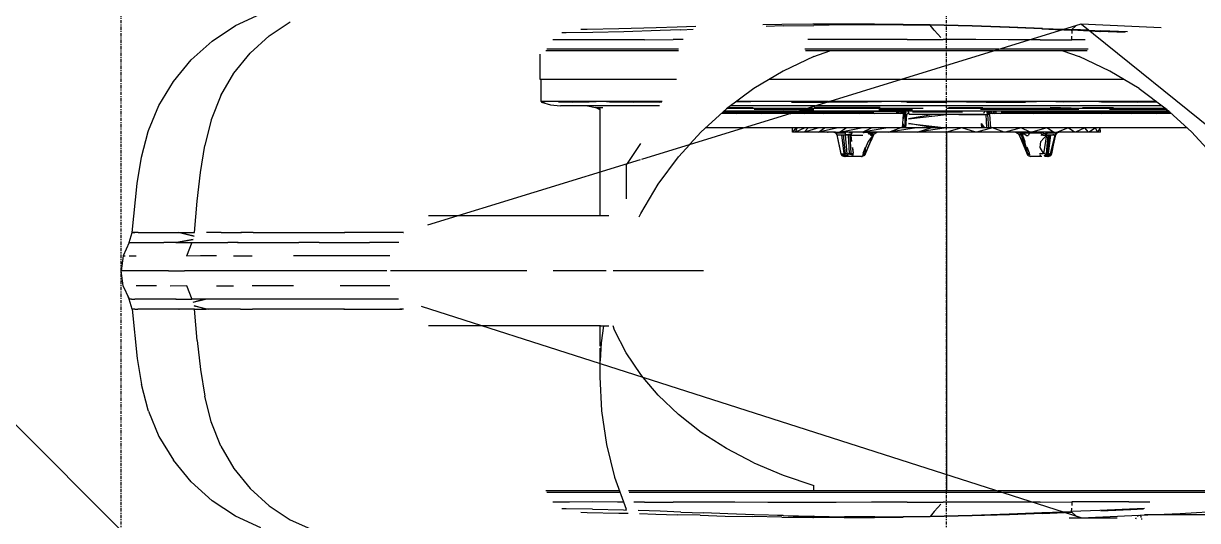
# Model space of a CAD drawing. Header units: millimetres. Extents: x -57554 to 16546, y 2142 to 98430.
# Drawn here: x -46508 to -45441, y 64485 to 64937 of the extents above; entities that cross this region are included whole.
import ezdxf

# ---------------------------------------------------------------- set-up
doc = ezdxf.new("R2010")
doc.units = ezdxf.units.MM
doc.linetypes.add('DXK_LINE_DOT3', pattern=[5.9187, 2.979, -0.9799, 0.9799, -0.9799])
doc.layers.add('S-Z2-A_TEXTUAL_ANNOTATION', color=7, linetype='Continuous')

msp = doc.modelspace()

# ---------------------------------------------------------------- linework, layer by layer
at = {"color": 1, "linetype": 'DXK_LINE_DOT3'}
for p, q in [((-46419.5, 61587.1), (-46419.5, 74087.1)), ((-45669.5, 61587.1), (-45669.5, 74087.1))]:
    msp.add_line(p, q, dxfattribs=at)
at = {"color": 2, "linetype": 'Continuous'}
for p, q in [((-46315.6, 64935), (-46292.4, 64945.7)), ((-46336.8, 64921), (-46315.6, 64935)), ((-46285, 64925.7), (-46265.7, 64938.5)), ((-46014.9, 64928.5), (-46019.1, 64928.5)), ((-45990.9, 64928.7), (-46014.9, 64928.5)), ((-45996, 64931.6), (-46001.8, 64931.5)), ((-45967.2, 64932.2), (-45996, 64931.6)), ((-45962.7, 64929.4), (-45990.9, 64928.7)), ((-45933.4, 64933.1), (-45967.2, 64932.2)), ((-45929.6, 64930.5), (-45962.7, 64929.4)), ((-45946.2, 64813.7), (-45547.2, 64936.5)), ((-45914.1, 64933.7), (-45933.4, 64933.1)), ((-45910.8, 64931.3), (-45929.6, 64930.5)), ((-45897.3, 64934.2), (-45914.1, 64933.7)), ((-45910.8, 64931.3), (-45899.6, 64931.7)), ((-45819.1, 64936), (-45836.3, 64935.7)), ((-45817.8, 64934.7), (-45833.3, 64934.2)), ((-45790.9, 64936.3), (-45819.1, 64936)), ((-45817.8, 64934.7), (-45790.1, 64935.2)), ((-45762.6, 64936.3), (-45790.9, 64936.3)), ((-45762.1, 64935.6), (-45790.1, 64935.2)), ((-45735, 64936.2), (-45762.6, 64936.3)), ((-45734.7, 64935.7), (-45762.1, 64935.6)), ((-45708.8, 64936), (-45735, 64936.2)), ((-45708.7, 64935.6), (-45734.7, 64935.7)), ((-45684.2, 64935.6), (-45708.8, 64936)), ((-45708.7, 64935.6), (-45684.2, 64935.3)), ((-45646.1, 64934.7), (-45684.2, 64935.6)), ((-45646.1, 64934.5), (-45684.2, 64935.3)), ((-45680.6, 64930.8), (-45684.2, 64935.3)), ((-45680.6, 64930.8), (-45680.6, 64930.8)), ((-45680.6, 64930.8), (-45677.4, 64927.1)), ((-45612.2, 64933.7), (-45646.1, 64934.7)), ((-45612.5, 64933.4), (-45646.1, 64934.5)), ((-45582.7, 64932.1), (-45612.5, 64933.4)), ((-45582.3, 64932.5), (-45612.2, 64933.7)), ((-45612.2, 64933.7), (-45587, 64932.7)), ((-45582.7, 64932.1), (-45564.1, 64931.3)), ((-45582.3, 64932.5), (-45562.7, 64931.8)), ((-45563.2, 64931.3), (-45556.1, 64931)), ((-45561.9, 64931.7), (-45555.5, 64931.5)), ((-45555.9, 64931.1), (-45556.1, 64931)), ((-45556.1, 64931), (-45555.9, 64931)), ((-45555.7, 64931.3), (-45555.9, 64931.1)), ((-45539.3, 64930.2), (-45555.9, 64931)), ((-45555.5, 64931.5), (-45555.7, 64931.3)), ((-45555.5, 64931.1), (-45555.7, 64931)), ((-45555.7, 64931), (-45555.7, 64927.9)), ((-45555.5, 64931.5), (-45551.9, 64934.8)), ((-45555.1, 64931.4), (-45555.5, 64931.5)), ((-45555.5, 64931.1), (-45555.3, 64931.3)), ((-45539.4, 64930.3), (-45555.5, 64931.1)), ((-45555.5, 64931.1), (-45539.4, 64930.3)), ((-45555.3, 64931.3), (-45555.1, 64931.4)), ((-45540.1, 64930.8), (-45555.1, 64931.4)), ((-45547.2, 64936.5), (-45547, 64936.4)), ((-45547.2, 64936.5), (-45501, 64934.6)), ((-45546.9, 64936.3), (-45391.7, 64811.2)), ((-45539.7, 64930.8), (-45529.1, 64930.4)), ((-45530, 64929.8), (-45539, 64930.3)), ((-45539, 64930.3), (-45529.9, 64929.8)), ((-45539, 64930.2), (-45530, 64929.8)), ((-45507.2, 64928.8), (-45530, 64929.8)), ((-45504.9, 64929.4), (-45529.1, 64930.4)), ((-45501, 64934.6), (-45474.3, 64933.3)), ((-46355.8, 64903.9), (-46336.8, 64921)), ((-46302.3, 64910), (-46285, 64925.7)), ((-46012.1, 64922.2), (-46027.1, 64922.2)), ((-45991.1, 64922.2), (-46012.1, 64922.2)), ((-45968.3, 64922.2), (-45991.1, 64922.2)), ((-45943.9, 64922.2), (-45968.3, 64922.2)), ((-45943.9, 64922.2), (-45917.8, 64922.3)), ((-45908.6, 64922.3), (-45917.8, 64922.3)), ((-45769.6, 64922.5), (-45795.5, 64922.5)), ((-45737.6, 64922.4), (-45769.6, 64922.5)), ((-45705.1, 64922.4), (-45737.6, 64922.4)), ((-45705.1, 64922.4), (-45672.4, 64922.3)), ((-45674.7, 64924.3), (-45677.4, 64927.1)), ((-45642.9, 64922.3), (-45672.4, 64922.3)), ((-45613.5, 64922.2), (-45642.9, 64922.3)), ((-45593.8, 64922.2), (-45613.5, 64922.2)), ((-45584.4, 64922.2), (-45592.8, 64922.2)), ((-45584.4, 64922.2), (-45555.7, 64922.1)), ((-45555.7, 64923.5), (-45555.7, 64925.4)), ((-45555.7, 64922.1), (-45555.7, 64923.5)), ((-45543.5, 64922.1), (-45555.7, 64922.1)), ((-46317, 64891.7), (-46302.3, 64910)), ((-46038.8, 64886.1), (-46038.8, 64909.1)), ((-45913, 64912.1), (-46033.5, 64912.1)), ((-45913, 64913.5), (-46032.6, 64913.5)), ((-45622, 64913.5), (-45798.3, 64913.5)), ((-45626.7, 64912.1), (-45797.6, 64912.1)), ((-45790.1, 64906.8), (-45775.4, 64912.1)), ((-45541.5, 64912.1), (-45625.8, 64912.1)), ((-45540.7, 64913.5), (-45621.1, 64913.5)), ((-45563.6, 64912.1), (-45549, 64906.8)), ((-46372, 64884.3), (-46355.8, 64903.9)), ((-45790.1, 64906.8), (-45818, 64893.6)), ((-45521, 64893.6), (-45549, 64906.8)), ((-46328.9, 64871.4), (-46317, 64891.7)), ((-45914.9, 64886.1), (-46038.8, 64886.1)), ((-46037.8, 64865.9), (-46037.8, 64886.1)), ((-45818, 64893.6), (-45844.5, 64877.7)), ((-45711.2, 64886.1), (-45830.6, 64886.1)), ((-45508.4, 64886.1), (-45710.4, 64886.1)), ((-45494.5, 64877.7), (-45521, 64893.6)), ((-46385.1, 64862.5), (-46372, 64884.3)), ((-45844.5, 64877.7), (-45869.4, 64859.3)), ((-45494.5, 64877.7), (-45469.7, 64859.3)), ((-46328.9, 64871.4), (-46337.6, 64849.4)), ((-45927.9, 64865.9), (-46037.8, 64865.9)), ((-46035.9, 64865.5), (-46037.8, 64865.9)), ((-46037.8, 64865.9), (-46037.6, 64865.5)), ((-46037.6, 64865.5), (-46029.2, 64862.9)), ((-46032, 64865.9), (-46035.9, 64865.5)), ((-46021.8, 64865.5), (-46009.8, 64865.9)), ((-46021.8, 64865.5), (-46020.5, 64865.9)), ((-45994.2, 64865.5), (-46021.8, 64865.5)), ((-45994.3, 64865.9), (-46009.6, 64865.5)), ((-46009.6, 64865.5), (-46003.4, 64865.9)), ((-45981.1, 64865.9), (-45994.2, 64865.5)), ((-45975.6, 64865.5), (-45981.1, 64865.9)), ((-45928.1, 64865.5), (-45975.6, 64865.5)), ((-45954.1, 64865.5), (-45930, 64865.9)), ((-45929.8, 64865.5), (-45928, 64865.6)), ((-45928.1, 64865.5), (-45929.8, 64865.5)), ((-45860.8, 64865.7), (-45847.3, 64865.9)), ((-45776.8, 64865.9), (-45860.5, 64865.9)), ((-45776.8, 64865.9), (-45810.4, 64865.5)), ((-45810.4, 64865.5), (-45805.4, 64865.9)), ((-45810.4, 64865.5), (-45778, 64865.5)), ((-45741.3, 64865.5), (-45777.3, 64865.5)), ((-45741.4, 64865.9), (-45776.4, 64865.5)), ((-45776.4, 64865.5), (-45761.3, 64865.9)), ((-45478.5, 64865.9), (-45776.1, 64865.9)), ((-45715.8, 64865.9), (-45741.3, 64865.5)), ((-45705.6, 64865.5), (-45715.8, 64865.9)), ((-45705.6, 64865.9), (-45669.5, 64865.5)), ((-45705.6, 64865.5), (-45669.5, 64865.5)), ((-45669.5, 64865.9), (-45633.4, 64865.5)), ((-45597.7, 64865.9), (-45633.4, 64865.5)), ((-45633.4, 64865.5), (-45623.3, 64865.9)), ((-45633.4, 64865.5), (-45597.7, 64865.5)), ((-45577.8, 64865.9), (-45597.7, 64865.5)), ((-45562.7, 64865.5), (-45577.8, 64865.9)), ((-45533.7, 64865.9), (-45562.7, 64865.5)), ((-45528.6, 64865.5), (-45533.7, 64865.9)), ((-45478, 64865.5), (-45528.6, 64865.5)), ((-45496, 64865.5), (-45478.3, 64865.7)), ((-46394.5, 64839.7), (-46385.1, 64862.5)), ((-46029.2, 64862.9), (-46020.2, 64862.1)), ((-45930.3, 64862.1), (-46020.2, 64862.1)), ((-45995.7, 64862.1), (-45988.3, 64860.5)), ((-45984.1, 64859.6), (-45988.3, 64860.5)), ((-45988.3, 64860.5), (-45986.1, 64859.6)), ((-45986.5, 64860.5), (-45981.8, 64860.5)), ((-45986.1, 64859.6), (-45984.5, 64858.7)), ((-45984.1, 64859.6), (-45986.1, 64859.6)), ((-45984.5, 64859.4), (-45984.5, 64801.9)), ((-45869.4, 64859.3), (-45892.3, 64838.5)), ((-45811.8, 64855.1), (-45874, 64855.1)), ((-45808.2, 64856.2), (-45872.8, 64856.2)), ((-45805.3, 64857.1), (-45871.8, 64857.1)), ((-45797.2, 64859.6), (-45869, 64859.6)), ((-45869, 64859.6), (-45868.6, 64859.6)), ((-45867.7, 64860.5), (-45845, 64860.5)), ((-45850.5, 64855.1), (-45865.7, 64856.2)), ((-45865.7, 64856.2), (-45860.5, 64855.1)), ((-45789.1, 64862.1), (-45865.6, 64862.1)), ((-45851.6, 64856.2), (-45837.5, 64855.1)), ((-45800.4, 64858.6), (-45844.3, 64858.6)), ((-45818.1, 64856.2), (-45809.7, 64855.7)), ((-45818.1, 64856.2), (-45811.5, 64855.2)), ((-45817.8, 64858.6), (-45798.1, 64859.3)), ((-45708.3, 64855.1), (-45811.3, 64855.1)), ((-45811.1, 64855.1), (-45810.8, 64855.1)), ((-45809.2, 64855.7), (-45798.4, 64855.1)), ((-45735.5, 64856.2), (-45807.6, 64856.2)), ((-45669.5, 64857.1), (-45804.7, 64857.1)), ((-45799.8, 64858.6), (-45789.9, 64858.6)), ((-45799.1, 64856.2), (-45780.9, 64855.1)), ((-45797.4, 64859.3), (-45790.4, 64859.6)), ((-45690.7, 64859.6), (-45796.6, 64859.6)), ((-45729.8, 64860.5), (-45789.7, 64860.5)), ((-45473.4, 64862.1), (-45788.5, 64862.1)), ((-45757.6, 64856.2), (-45735.2, 64855.1)), ((-45757.6, 64856.2), (-45748.6, 64855.1)), ((-45735.9, 64857.1), (-45715, 64857)), ((-45730.9, 64858.6), (-45700.3, 64858.6)), ((-45714.9, 64856.8), (-45711.7, 64857.1)), ((-45714.7, 64856.1), (-45714.9, 64856.8)), ((-45714.7, 64856.1), (-45714.8, 64856.2)), ((-45714.7, 64856.1), (-45710.1, 64857.1)), ((-45711.7, 64857.1), (-45714.7, 64856.1)), ((-45711.3, 64855.1), (-45714.7, 64856.1)), ((-45714.7, 64856.1), (-45714.7, 64855.6)), ((-45714.7, 64855.6), (-45714.6, 64855.1)), ((-45712.4, 64855.1), (-45714.7, 64855.6)), ((-45714.7, 64855.6), (-45711.3, 64855.1)), ((-45711.3, 64855.1), (-45710.1, 64857.1)), ((-45708.5, 64857.1), (-45710.3, 64855.1)), ((-45708.4, 64856.1), (-45710.3, 64855.1)), ((-45708.8, 64855.1), (-45708.2, 64856.2)), ((-45708.4, 64856.1), (-45708.8, 64855.1)), ((-45707.2, 64854.3), (-45708.8, 64850.2)), ((-45708.8, 64850.2), (-45706.7, 64854.3)), ((-45708.8, 64850.2), (-45708.5, 64854.3)), ((-45707.4, 64856.8), (-45708.5, 64857.1)), ((-45708.5, 64854.5), (-45708.4, 64854.8)), ((-45707.2, 64854.3), (-45708.5, 64854.5)), ((-45708.5, 64854.5), (-45706.9, 64854.3)), ((-45708.5, 64854.3), (-45708.5, 64854.5)), ((-45707.4, 64856.8), (-45708.4, 64856.1)), ((-45708.4, 64854.8), (-45708.3, 64855.1)), ((-45708.3, 64855.1), (-45706.5, 64856.2)), ((-45707.4, 64856.8), (-45706.5, 64856.2)), ((-45707.2, 64854.3), (-45705.6, 64854.3)), ((-45707.2, 64842.1), (-45706.7, 64854.3)), ((-45706.5, 64856.2), (-45706.9, 64854.3)), ((-45706.3, 64842.1), (-45705.6, 64854.3)), ((-45705.6, 64854.3), (-45703.9, 64855.6)), ((-45704, 64856.7), (-45704.1, 64856.8)), ((-45681, 64854.2), (-45704, 64850.2)), ((-45704, 64850.2), (-45669.5, 64854.2)), ((-45703.9, 64856.2), (-45703.9, 64856.2)), ((-45703.9, 64856.2), (-45703.9, 64856)), ((-45703.9, 64856), (-45703.9, 64856.2)), ((-45703.9, 64855.6), (-45703.9, 64856)), ((-45703.9, 64855.6), (-45703.8, 64855)), ((-45703.8, 64855.3), (-45703.9, 64855.6)), ((-45703.8, 64855), (-45703.8, 64855.3)), ((-45635.2, 64854.2), (-45703.8, 64854.2)), ((-45655, 64856.2), (-45700.2, 64856.2)), ((-45470, 64859.6), (-45669.5, 64859.6)), ((-45467.2, 64857.1), (-45669.5, 64857.1)), ((-45667.6, 64860.5), (-45636.4, 64860.5)), ((-45658.1, 64854.2), (-45637.8, 64854.1)), ((-45549.1, 64858.6), (-45638.6, 64858.6)), ((-45637.8, 64854.1), (-45635.2, 64854.2)), ((-45635.2, 64855.3), (-45635.2, 64855.6)), ((-45635.2, 64854.2), (-45633.5, 64854.3)), ((-45635.1, 64856), (-45635.1, 64856.2)), ((-45635.1, 64856.2), (-45635.1, 64856.2)), ((-45635.1, 64856.2), (-45635.1, 64856)), ((-45634.9, 64857), (-45635, 64856.7)), ((-45634.9, 64857), (-45635, 64856.8)), ((-45635, 64856.8), (-45635, 64856.7)), ((-45633.9, 64857.1), (-45634.9, 64857)), ((-45633.5, 64854.3), (-45631.8, 64854.3)), ((-45632.7, 64842.1), (-45633.5, 64854.3)), ((-45630.8, 64856.2), (-45633.2, 64857.1)), ((-45633.2, 64857.1), (-45631.6, 64856.8)), ((-45630.7, 64856.1), (-45632.6, 64856.2)), ((-45632.1, 64854.3), (-45632.6, 64856.2)), ((-45632.1, 64854.3), (-45630.7, 64856.1)), ((-45632.1, 64854.3), (-45630.7, 64855.1)), ((-45630.6, 64854.5), (-45632.1, 64854.3)), ((-45632.1, 64854.3), (-45631.8, 64854.3)), ((-45631.8, 64854.3), (-45630.6, 64854.5)), ((-45630.9, 64842.1), (-45631.8, 64854.3)), ((-45631.6, 64856.8), (-45629, 64857.1)), ((-45630.7, 64856.1), (-45631.6, 64856.8)), ((-45627.9, 64855.1), (-45630.7, 64856.1)), ((-45630.7, 64856.1), (-45627.8, 64855.1)), ((-45630.7, 64855.1), (-45630.7, 64856.1)), ((-45465, 64855.1), (-45630.7, 64855.1)), ((-45630.7, 64855.1), (-45630.6, 64854.8)), ((-45630.6, 64854.8), (-45630.6, 64854.5)), ((-45630.6, 64854.5), (-45630.5, 64854.3)), ((-45630.5, 64854.3), (-45630.2, 64850.2)), ((-45627.8, 64855.1), (-45629, 64857.1)), ((-45624.2, 64856.5), (-45627.4, 64857.1)), ((-45627.4, 64857.1), (-45625.9, 64855.1)), ((-45625.9, 64855.1), (-45624.3, 64856.1)), ((-45624.4, 64855.6), (-45620, 64855.1)), ((-45624.3, 64856.2), (-45624.2, 64856.5)), ((-45624.3, 64856.1), (-45624.2, 64856.5)), ((-45624.3, 64856.1), (-45624.3, 64856.2)), ((-45466.2, 64856.2), (-45619.8, 64856.2)), ((-45575.9, 64855.1), (-45597.2, 64856.2)), ((-45597.2, 64856.2), (-45590.4, 64855.1)), ((-45548.6, 64859.6), (-45578.1, 64858.6)), ((-45578.1, 64858.6), (-45565.6, 64859.6)), ((-45558.1, 64855.1), (-45575.3, 64856.2)), ((-45546.9, 64859.6), (-45575.2, 64860.5)), ((-45575.2, 64860.5), (-45565.6, 64859.6)), ((-45554.3, 64856.2), (-45558.1, 64855.1)), ((-45545.8, 64860.5), (-45517.6, 64860.5)), ((-45516.7, 64855.1), (-45534.4, 64856.2)), ((-45534.4, 64856.2), (-45528.3, 64855.1)), ((-45468.9, 64858.6), (-45521.2, 64858.6)), ((-45515.9, 64856.2), (-45501.6, 64855.1)), ((-45470.8, 64855.1), (-45483.3, 64856.2)), ((-45483.3, 64856.2), (-45478.6, 64855.1)), ((-45468.9, 64858.6), (-45469.9, 64858.6)), ((-45469.9, 64858.6), (-45469, 64858.6)), ((-45469.7, 64859.3), (-45446.8, 64838.5)), ((-45469.6, 64856.2), (-45465.8, 64855.7)), ((-46337.6, 64849.4), (-46343.3, 64825.9)), ((-45709.4, 64842.1), (-45709.1, 64846.1)), ((-45709.1, 64846.1), (-45708.8, 64850.2)), ((-45708.1, 64842.1), (-45709.1, 64846.1)), ((-45709.1, 64846.1), (-45707.2, 64842.1)), ((-45681.1, 64842.1), (-45704.1, 64846.1)), ((-45704.1, 64846.1), (-45669.5, 64842.1)), ((-45634.7, 64842.1), (-45637.5, 64846.1)), ((-45637.3, 64842.1), (-45637.5, 64846.1)), ((-45637.5, 64845.8), (-45637.3, 64845.8)), ((-45637.5, 64845.7), (-45637.2, 64845.7)), ((-45630.2, 64850.2), (-45629.9, 64846.1)), ((-45629.9, 64846.1), (-45629.6, 64842.1)), ((-46401, 64815.5), (-46394.8, 64838.8)), ((-46394.8, 64838.8), (-46394.5, 64839.7)), ((-45902.6, 64827.1), (-45892.3, 64838.5)), ((-45854.1, 64842.1), (-45888.4, 64842.1)), ((-45450.7, 64842.1), (-45853.5, 64842.1)), ((-45806.3, 64842.1), (-45809.5, 64838.1)), ((-45809.5, 64838.1), (-45809.3, 64842.1)), ((-45770.3, 64838.1), (-45809.5, 64838.1)), ((-45798.3, 64842.1), (-45806.8, 64838.1)), ((-45806.8, 64838.1), (-45805, 64842.1)), ((-45785.4, 64842.1), (-45798.8, 64838.1)), ((-45798.8, 64838.1), (-45795.2, 64842.1)), ((-45768, 64842.1), (-45785.8, 64838.1)), ((-45785.8, 64838.1), (-45780.2, 64842.1)), ((-45777.7, 64838.1), (-45777, 64838.1)), ((-45771.7, 64838.1), (-45770, 64837.5)), ((-45770.3, 64838.1), (-45769.1, 64838)), ((-45770, 64837.5), (-45769.5, 64837.6)), ((-45768.8, 64835.7), (-45770, 64837.5)), ((-45769.5, 64837.6), (-45767.6, 64837.6)), ((-45769.1, 64838), (-45768.5, 64838)), ((-45768.7, 64835.7), (-45768.8, 64835.7)), ((-45768.8, 64835.7), (-45768.7, 64835.6)), ((-45768.8, 64835.7), (-45768.7, 64835.6)), ((-45768.8, 64835.7), (-45768.6, 64835.7)), ((-45767.2, 64828.1), (-45768.8, 64835.6)), ((-45765.2, 64818.4), (-45768.7, 64835.7)), ((-45768.7, 64835.7), (-45768.6, 64835.7)), ((-45768.6, 64835.7), (-45768.2, 64835.8)), ((-45768.5, 64838), (-45767.9, 64838)), ((-45768.2, 64835.8), (-45767.5, 64835.8)), ((-45767.9, 64838), (-45766.7, 64838.1)), ((-45767.6, 64837.6), (-45764.7, 64837.6)), ((-45767.5, 64835.8), (-45766.7, 64835.8)), ((-45767.5, 64835.8), (-45766.7, 64835.8)), ((-45766.7, 64838.1), (-45746.9, 64842.1)), ((-45766.7, 64838.1), (-45760.7, 64842.1)), ((-45572.3, 64838.1), (-45766.7, 64838.1)), ((-45766.7, 64835.8), (-45766.1, 64835.8)), ((-45766.7, 64835.8), (-45765.6, 64835.8)), ((-45766.1, 64835.8), (-45765.6, 64835.8)), ((-45765.6, 64835.8), (-45764.4, 64835.8)), ((-45764.7, 64837.6), (-45761.3, 64837.5)), ((-45762.4, 64818.3), (-45764.4, 64835.8)), ((-45764.4, 64835.8), (-45763.1, 64835.7)), ((-45761.3, 64818.3), (-45763.1, 64835.7)), ((-45763.1, 64835.7), (-45761.5, 64835.6)), ((-45760.6, 64835.6), (-45761.5, 64835.6)), ((-45761.5, 64835.6), (-45760, 64818.4)), ((-45761.5, 64835.6), (-45761.3, 64835.6)), ((-45761.3, 64835.6), (-45761.3, 64837.5)), ((-45761.3, 64835.6), (-45755.7, 64836.6)), ((-45760, 64835.6), (-45761.3, 64835.6)), ((-45760.6, 64835.6), (-45760, 64835.6)), ((-45755.7, 64836.6), (-45760, 64835.6)), ((-45760, 64835.6), (-45758.5, 64835.5)), ((-45758.5, 64835.5), (-45755.7, 64836.6)), ((-45757.5, 64818.6), (-45758.5, 64835.5)), ((-45757.9, 64838.1), (-45755, 64837.7)), ((-45757.2, 64835.4), (-45755.7, 64836.6)), ((-45756, 64835.2), (-45757.2, 64835.4)), ((-45757.2, 64835.4), (-45756.3, 64818.7)), ((-45756, 64835.2), (-45756, 64835.6)), ((-45756, 64835.2), (-45756, 64835.6)), ((-45745.6, 64835.2), (-45756, 64835.2)), ((-45755.4, 64829.8), (-45756, 64835.2)), ((-45755.4, 64829.8), (-45756, 64835.2)), ((-45755.7, 64836.6), (-45755.6, 64837)), ((-45755.6, 64837), (-45755.4, 64837.2)), ((-45755.6, 64837), (-45755.4, 64837.2)), ((-45755.4, 64837.2), (-45755.2, 64837.5)), ((-45755.4, 64837.2), (-45755.2, 64837.5)), ((-45722.8, 64842.1), (-45745.7, 64838.1)), ((-45745.7, 64838.1), (-45737.5, 64842.1)), ((-45744.9, 64837.2), (-45744.7, 64837.5)), ((-45744.9, 64837.2), (-45744.7, 64837.5)), ((-45739.8, 64837.6), (-45744.5, 64837.7)), ((-45743.2, 64818), (-45735.7, 64836.1)), ((-45743.2, 64817.8), (-45735.7, 64835.7)), ((-45735.7, 64836.1), (-45740.7, 64829.8)), ((-45740.4, 64836.6), (-45739.8, 64837.6)), ((-45740.4, 64836.6), (-45740.2, 64837)), ((-45740.4, 64836.6), (-45738.2, 64836.6)), ((-45740.2, 64837), (-45739.8, 64837.6)), ((-45737.5, 64837.6), (-45739.8, 64837.6)), ((-45738.2, 64836.6), (-45738.5, 64835.3)), ((-45738.5, 64835.3), (-45737.1, 64835.5)), ((-45738, 64835.4), (-45738.5, 64835.3)), ((-45738.5, 64835.3), (-45738, 64835.4)), ((-45738.2, 64836.6), (-45737.5, 64837.6)), ((-45738.2, 64836.5), (-45736.9, 64836.5)), ((-45737.6, 64835.5), (-45738, 64835.4)), ((-45737.7, 64837.3), (-45735.5, 64838.1)), ((-45737.7, 64831), (-45735.5, 64836.1)), ((-45735.5, 64838.1), (-45737.6, 64837.4)), ((-45737.2, 64835.6), (-45737.6, 64835.5)), ((-45737.1, 64835.5), (-45737.6, 64835.5)), ((-45737.5, 64837.6), (-45736.6, 64838.1)), ((-45736.9, 64836.5), (-45737.3, 64835.6)), ((-45737.1, 64835.5), (-45737.2, 64835.6)), ((-45736.7, 64836.8), (-45737.1, 64835.5)), ((-45737.1, 64835.5), (-45736.3, 64835.8)), ((-45736.9, 64836.5), (-45736.8, 64836.5)), ((-45736.8, 64836.5), (-45736.9, 64836.5)), ((-45736.9, 64836.5), (-45736.8, 64836.5)), ((-45735.8, 64837.7), (-45736.7, 64836.8)), ((-45736.3, 64835.8), (-45736.7, 64836.8)), ((-45736.7, 64836.8), (-45735.5, 64836.2)), ((-45735.5, 64836.2), (-45736.3, 64835.8)), ((-45736.3, 64835.8), (-45735.8, 64836)), ((-45734.6, 64838.1), (-45735.8, 64837.7)), ((-45735.8, 64837.7), (-45732.9, 64838.1)), ((-45735.8, 64836), (-45735.7, 64836.1)), ((-45735.8, 64836), (-45735.5, 64836.1)), ((-45735.5, 64836.1), (-45735.7, 64836.1)), ((-45735.6, 64836.2), (-45735.5, 64836.1)), ((-45735.5, 64836.2), (-45732.7, 64838.1)), ((-45735.5, 64837.8), (-45735.5, 64838.1)), ((-45735.5, 64838.1), (-45735.5, 64837.8)), ((-45735.5, 64836.1), (-45735.5, 64836.2)), ((-45735.5, 64836.1), (-45735.5, 64836.2)), ((-45696.7, 64842.1), (-45721.9, 64838.1)), ((-45721.9, 64838.1), (-45711.4, 64842.1)), ((-45669.5, 64842.1), (-45696.2, 64838.1)), ((-45696.2, 64838.1), (-45683.7, 64842.1)), ((-45598.6, 64838.1), (-45694.4, 64838.1)), ((-45655.4, 64842.1), (-45669.5, 64838.1)), ((-45669.5, 64838.1), (-45669.5, 64527)), ((-45642.8, 64838.1), (-45655.4, 64842.1)), ((-45627.6, 64842.1), (-45642.2, 64838.1)), ((-45635.2, 64842.8), (-45637.4, 64842.8)), ((-45617.1, 64838.1), (-45627.6, 64842.1)), ((-45601.6, 64842.1), (-45616, 64838.1)), ((-45606.3, 64838.1), (-45603.5, 64836.2)), ((-45606.2, 64838.1), (-45603.2, 64837.7)), ((-45603.2, 64837.7), (-45604.4, 64838.1)), ((-45601.4, 64837.5), (-45603.5, 64838.1)), ((-45603.5, 64838.1), (-45601.4, 64837.4)), ((-45603.5, 64838.1), (-45601.3, 64837.3)), ((-45600.9, 64836.5), (-45603.5, 64838.1)), ((-45603.5, 64836.1), (-45602.3, 64836.8)), ((-45603.5, 64836.2), (-45602.3, 64836.8)), ((-45603.5, 64836.1), (-45603.5, 64836.2)), ((-45603.5, 64836.2), (-45603.5, 64836.1)), ((-45601.6, 64831.8), (-45603.5, 64836.1)), ((-45603.4, 64836.1), (-45603.5, 64836.1)), ((-45603.5, 64836.1), (-45603.2, 64836)), ((-45595.9, 64817.9), (-45603.4, 64836.1)), ((-45603.2, 64836), (-45603.4, 64836.1)), ((-45595.8, 64818), (-45603.4, 64836.1)), ((-45602.3, 64836.8), (-45603.2, 64837.7)), ((-45603.2, 64836), (-45602.3, 64836.8)), ((-45603.2, 64836), (-45602.7, 64835.8)), ((-45601.1, 64830.5), (-45603.1, 64835.1)), ((-45601.9, 64835.6), (-45602.7, 64835.8)), ((-45602.7, 64835.8), (-45601.9, 64835.6)), ((-45601.5, 64837.6), (-45602.4, 64838.1)), ((-45601.9, 64835.6), (-45602.3, 64836.8)), ((-45602.2, 64836.5), (-45601.7, 64836.6)), ((-45602.2, 64836.5), (-45602.1, 64836.5)), ((-45602.1, 64836.5), (-45602.2, 64836.5)), ((-45602.1, 64836.5), (-45601.7, 64836.6)), ((-45600.8, 64836.5), (-45602.1, 64836.5)), ((-45602.1, 64836.5), (-45601.7, 64835.6)), ((-45601.4, 64835.5), (-45601.9, 64835.6)), ((-45601.8, 64835.6), (-45601.9, 64835.6)), ((-45601.4, 64835.5), (-45601.8, 64835.6)), ((-45601.7, 64836.6), (-45600.9, 64836.5)), ((-45601.7, 64836.6), (-45600.9, 64836.5)), ((-45593.3, 64838.1), (-45601.6, 64842.1)), ((-45601.5, 64837.6), (-45600.8, 64836.6)), ((-45599.3, 64837.6), (-45601.5, 64837.6)), ((-45601.4, 64835.5), (-45601, 64835.4)), ((-45595.8, 64818), (-45601.4, 64835.5)), ((-45601, 64835.4), (-45595.8, 64818)), ((-45600.6, 64835.3), (-45601, 64835.4)), ((-45601, 64835.4), (-45595.7, 64818.1)), ((-45600.8, 64836.5), (-45600.9, 64836.5)), ((-45600.8, 64836.6), (-45600.5, 64835.3)), ((-45600.8, 64836.6), (-45598.6, 64836.6)), ((-45599.8, 64835.3), (-45600.5, 64835.3)), ((-45600.5, 64835.3), (-45598.3, 64829.8)), ((-45600.5, 64835.3), (-45599.8, 64835.3)), ((-45598.3, 64829.8), (-45600.5, 64835.3)), ((-45598.9, 64837), (-45599.3, 64837.6)), ((-45598.6, 64836.6), (-45599.3, 64837.6)), ((-45594.1, 64837.2), (-45598.9, 64837)), ((-45598.9, 64837), (-45598.6, 64836.6)), ((-45598.9, 64837), (-45596.7, 64835.2)), ((-45598.6, 64836.6), (-45596.7, 64835.2)), ((-45596.7, 64835.2), (-45595.1, 64835.2)), ((-45581.1, 64838.1), (-45595.5, 64838.1)), ((-45595.5, 64838.1), (-45594.1, 64837.2)), ((-45594.1, 64837.2), (-45595.1, 64835.2)), ((-45594.1, 64837.2), (-45583.9, 64837.5)), ((-45593.9, 64837), (-45594.1, 64837.2)), ((-45578.3, 64842.1), (-45591.8, 64838.1)), ((-45584.1, 64837.7), (-45581.1, 64838.1)), ((-45583.9, 64837.5), (-45583.6, 64837.2)), ((-45583.6, 64837.2), (-45583.9, 64837.5)), ((-45583.5, 64837), (-45583.6, 64837.2)), ((-45583.6, 64837.2), (-45583.5, 64837)), ((-45578.4, 64835.6), (-45583.6, 64829.8)), ((-45583.5, 64837), (-45583.3, 64836.6)), ((-45583.3, 64836.6), (-45577.7, 64837.5)), ((-45583.3, 64836.6), (-45580.5, 64835.5)), ((-45583, 64835.2), (-45583, 64835.6)), ((-45583, 64835.2), (-45583, 64835.6)), ((-45583, 64835.6), (-45581.9, 64835.4)), ((-45580.5, 64835.5), (-45583, 64835.6)), ((-45581.9, 64835.4), (-45583, 64835.2)), ((-45581.9, 64835.4), (-45580.5, 64835.5)), ((-45580.9, 64818.5), (-45578.4, 64835.6)), ((-45580.5, 64835.5), (-45577.7, 64837.5)), ((-45577.5, 64835.6), (-45579, 64818.4)), ((-45579, 64835.6), (-45578.4, 64835.6)), ((-45579, 64835.6), (-45577.7, 64835.6)), ((-45578.4, 64835.6), (-45577.5, 64835.6)), ((-45572.3, 64838.1), (-45578.3, 64842.1)), ((-45576, 64835.7), (-45577.8, 64818.3)), ((-45577.7, 64837.5), (-45574.3, 64837.6)), ((-45577.7, 64835.6), (-45577.5, 64835.6)), ((-45577.5, 64835.6), (-45576, 64835.7)), ((-45576.7, 64818.3), (-45574.6, 64835.8)), ((-45576, 64835.7), (-45574.6, 64835.8)), ((-45574.9, 64818.3), (-45570.8, 64835.8)), ((-45574.6, 64835.8), (-45573.4, 64835.8)), ((-45574.3, 64837.6), (-45571.4, 64837.6)), ((-45570.4, 64835.7), (-45574.3, 64818.3)), ((-45573.8, 64818.4), (-45570.3, 64835.7)), ((-45573.4, 64835.8), (-45572.9, 64835.8)), ((-45573.4, 64835.8), (-45572.4, 64835.8)), ((-45572.4, 64835.8), (-45572.9, 64835.8)), ((-45571.5, 64835.8), (-45572.4, 64835.8)), ((-45572.4, 64835.8), (-45571.5, 64835.8)), ((-45572.3, 64838.1), (-45571.1, 64838)), ((-45571.5, 64835.8), (-45570.8, 64835.8)), ((-45571.4, 64837.6), (-45569.6, 64837.6)), ((-45570.8, 64835.8), (-45570.4, 64835.7)), ((-45570.5, 64838), (-45569.9, 64838)), ((-45570.3, 64835.7), (-45570.4, 64835.7)), ((-45570.4, 64835.7), (-45570.3, 64835.7)), ((-45570.3, 64835.7), (-45569.1, 64837.5)), ((-45569.1, 64837.5), (-45570.3, 64835.7)), ((-45570.3, 64835.6), (-45570.3, 64835.7)), ((-45570.3, 64835.7), (-45570.3, 64835.7)), ((-45570.3, 64835.6), (-45570.3, 64835.7)), ((-45569.9, 64838), (-45568.7, 64838.1)), ((-45569.6, 64837.6), (-45569.1, 64837.5)), ((-45569.1, 64837.5), (-45567.4, 64838.1)), ((-45558.8, 64842.1), (-45568.7, 64838.1)), ((-45529.5, 64838.1), (-45568.7, 64838.1)), ((-45553.2, 64838.1), (-45558.8, 64842.1)), ((-45543.8, 64842.1), (-45552.1, 64838.1)), ((-45540.3, 64838.1), (-45543.8, 64842.1)), ((-45534, 64842.1), (-45539.7, 64838.1)), ((-45532.3, 64838.1), (-45534, 64842.1)), ((-45529.7, 64842.1), (-45532.1, 64838.1)), ((-45529.5, 64838.1), (-45529.7, 64842.1)), ((-45446.8, 64838.5), (-45426, 64815.6)), ((-46347.3, 64801.6), (-46343.3, 64825.9)), ((-45959.4, 64809.6), (-45947.3, 64827.7)), ((-45913, 64815.6), (-45902.8, 64826.9)), ((-45765.3, 64818.5), (-45767.5, 64829.7)), ((-45754.8, 64824.3), (-45754.2, 64818.9)), ((-45754.1, 64818.9), (-45754.8, 64824.3)), ((-45740.7, 64829.8), (-45745.1, 64818.9)), ((-45745.1, 64818.9), (-45742.9, 64824.4)), ((-45743.2, 64818), (-45742.9, 64824.4)), ((-45595.4, 64818.4), (-45598.3, 64829.8)), ((-45593.9, 64818.9), (-45596.1, 64824.4)), ((-45593.9, 64818.9), (-45596.1, 64824.4)), ((-45584.2, 64824.3), (-45583.6, 64829.8)), ((-45580.9, 64818.5), (-45584.2, 64824.3)), ((-46404.8, 64791.6), (-46401, 64815.5)), ((-46140.7, 64753.8), (-45947.4, 64813.3)), ((-45931.4, 64790.8), (-45913, 64815.6)), ((-45765.3, 64818.5), (-45765.4, 64819.3)), ((-45764.4, 64816.9), (-45765.3, 64818.5)), ((-45765.3, 64818.5), (-45765.1, 64818.4)), ((-45765.3, 64818.5), (-45765.2, 64818.4)), ((-45765.2, 64818.4), (-45765.1, 64818.4)), ((-45765.1, 64818.4), (-45764.4, 64816.9)), ((-45765.1, 64818.4), (-45764.8, 64818.3)), ((-45764.8, 64818.3), (-45764.2, 64818.3)), ((-45758.8, 64816.9), (-45764.4, 64816.9)), ((-45764.4, 64816.9), (-45762.3, 64816.1)), ((-45764.2, 64818.3), (-45763.4, 64818.3)), ((-45763.4, 64818.3), (-45762.4, 64818.3)), ((-45762.9, 64818.3), (-45762.4, 64818.3)), ((-45762.8, 64816.9), (-45761.3, 64816.1)), ((-45762.4, 64818.3), (-45761.3, 64818.3)), ((-45747, 64816.1), (-45762.3, 64816.1)), ((-45760, 64818.4), (-45761.3, 64818.3)), ((-45760, 64818.4), (-45758.8, 64818.5)), ((-45757.5, 64818.6), (-45758.8, 64818.5)), ((-45758.8, 64818.5), (-45754.5, 64817.5)), ((-45758.8, 64816.1), (-45758.8, 64816.9)), ((-45756.3, 64818.7), (-45757.5, 64818.6)), ((-45754.4, 64817.8), (-45757.5, 64818.6)), ((-45757.5, 64818.6), (-45754.5, 64817.5)), ((-45756.3, 64818.7), (-45755.2, 64818.8)), ((-45754.2, 64818.5), (-45756.3, 64818.7)), ((-45756.3, 64818.7), (-45754.4, 64817.8)), ((-45755.2, 64818.8), (-45754.2, 64818.5)), ((-45754.7, 64817.2), (-45754.8, 64816.9)), ((-45754.5, 64817.5), (-45754.7, 64817.2)), ((-45754.4, 64817.8), (-45754.5, 64817.5)), ((-45746.6, 64816.1), (-45747, 64816.1)), ((-45746.6, 64816.1), (-45746, 64816.1)), ((-45746, 64816.1), (-45746.6, 64816.1)), ((-45746, 64816.1), (-45746.2, 64816.1)), ((-45743.9, 64816.9), (-45746, 64816.1)), ((-45745.7, 64816.9), (-45745.6, 64817.2)), ((-45745.6, 64817.2), (-45745.4, 64817.5)), ((-45743.4, 64818.2), (-45745.4, 64817.5)), ((-45745.4, 64817.5), (-45743.2, 64818)), ((-45744, 64818.6), (-45745.2, 64818.2)), ((-45745.2, 64818.2), (-45743.4, 64818.2)), ((-45745.1, 64818.9), (-45745.1, 64818.5)), ((-45745.1, 64818.5), (-45744.5, 64818.7)), ((-45744, 64818.6), (-45743.7, 64818.4)), ((-45743.9, 64816.9), (-45743.2, 64818)), ((-45743.9, 64816.9), (-45743.3, 64817.8)), ((-45743.7, 64818.4), (-45743.4, 64818.2)), ((-45743.2, 64818), (-45743.4, 64818.2)), ((-45743.4, 64818.2), (-45743.2, 64818)), ((-45743.3, 64817.8), (-45743.2, 64818)), ((-45743.2, 64818), (-45743.3, 64817.8)), ((-45743.2, 64818), (-45743.2, 64818)), ((-45595.9, 64817.9), (-45595.8, 64818)), ((-45595.1, 64816.9), (-45595.9, 64817.9)), ((-45595.8, 64818), (-45595.7, 64818.1)), ((-45595.8, 64818), (-45595.7, 64818.1)), ((-45593.6, 64817.5), (-45595.8, 64818)), ((-45595.7, 64818.1), (-45595.4, 64818.4)), ((-45595.7, 64818.1), (-45593.8, 64818.2)), ((-45595.7, 64818.1), (-45593.6, 64817.5)), ((-45594.8, 64818.6), (-45595.4, 64818.4)), ((-45593.9, 64818.5), (-45595.4, 64818.4)), ((-45595.4, 64818.4), (-45593.8, 64818.2)), ((-45595.1, 64816.9), (-45593.1, 64816.1)), ((-45593.9, 64818.9), (-45594.8, 64818.6)), ((-45594.8, 64818.6), (-45593.9, 64818.9)), ((-45594.8, 64818.6), (-45593.9, 64818.5)), ((-45593.5, 64817.2), (-45593.6, 64817.5)), ((-45582.7, 64816.1), (-45593.1, 64816.1)), ((-45583.9, 64818.8), (-45584.8, 64818.5)), ((-45584.8, 64818.5), (-45582.7, 64818.7)), ((-45584.5, 64817.5), (-45584.4, 64817.2)), ((-45584.4, 64817.2), (-45584.2, 64816.9)), ((-45583.9, 64818.8), (-45582.7, 64818.7)), ((-45582.7, 64818.7), (-45581.5, 64818.6)), ((-45580.2, 64818.5), (-45581.5, 64818.6)), ((-45580.3, 64816.9), (-45579, 64818.4)), ((-45574.7, 64816.9), (-45580.3, 64816.9)), ((-45580.2, 64816.1), (-45580.3, 64816.9)), ((-45580.2, 64818.5), (-45579, 64818.4)), ((-45576.7, 64816.1), (-45580.2, 64816.1)), ((-45579, 64818.4), (-45577.8, 64818.3)), ((-45577.8, 64818.3), (-45576.7, 64818.3)), ((-45577.7, 64816.1), (-45576.3, 64816.9)), ((-45576.7, 64818.3), (-45575.7, 64818.3)), ((-45576.2, 64818.3), (-45576.7, 64818.3)), ((-45576.7, 64816.1), (-45574.7, 64816.9)), ((-45575.7, 64818.3), (-45574.9, 64818.3)), ((-45574.9, 64818.3), (-45574.3, 64818.3)), ((-45574.7, 64816.9), (-45573.8, 64818.5)), ((-45574.3, 64818.3), (-45573.9, 64818.4)), ((-45573.9, 64818.4), (-45573.8, 64818.5)), ((-45573.9, 64818.4), (-45573.8, 64818.4)), ((-45573.8, 64818.5), (-45573.5, 64820.2)), ((-45573.8, 64818.4), (-45573.8, 64818.5)), ((-46350.4, 64775.4), (-46347.3, 64801.6)), ((-45984.5, 64801.8), (-45984.5, 64762.1)), ((-45960.5, 64807.9), (-45959.5, 64809.5)), ((-45960.5, 64807.9), (-45960.5, 64777.5)), ((-46409.3, 64746.9), (-46404.8, 64791.6)), ((-45947.3, 64764.3), (-45931.4, 64790.8)), ((-46352.7, 64746.8), (-46350.4, 64775.4)), ((-46113.9, 64762.1), (-46140.2, 64762.1)), ((-45976.3, 64762.1), (-46113.8, 64762.1)), ((-45948.7, 64761.3), (-45947.3, 64764.3)), ((-46287, 64746.9), (-46272.4, 64746.9)), ((-46272.4, 64746.9), (-46255.8, 64746.9)), ((-46255.8, 64746.9), (-46237.2, 64746.9)), ((-46237.2, 64746.9), (-46216.1, 64746.9)), ((-46191.7, 64746.9), (-46216.4, 64746.9)), ((-46163, 64746.9), (-46191.7, 64746.9)), ((-46163.2, 64746.9), (-46163, 64746.9)), ((-46412.1, 64737.8), (-46417.5, 64725.6)), ((-46412.1, 64737.8), (-46409.3, 64746.9)), ((-46412.1, 64737.8), (-46411.8, 64737.8)), ((-46412.1, 64737.8), (-46411.8, 64737.8)), ((-46411.8, 64737.8), (-46411.5, 64737.8)), ((-46411.8, 64737.8), (-46411.5, 64737.8)), ((-46411.5, 64737.8), (-46410.5, 64737.8)), ((-46411.5, 64737.8), (-46410.5, 64737.8)), ((-46410.5, 64737.8), (-46409.8, 64737.8)), ((-46410.5, 64737.8), (-46409.8, 64737.8)), ((-46409.8, 64737.8), (-46406.9, 64737.8)), ((-46409.3, 64746.9), (-46409, 64746.9)), ((-46409, 64746.9), (-46408.7, 64746.9)), ((-46408.7, 64746.9), (-46407.7, 64746.9)), ((-46407, 64746.9), (-46408.7, 64746.9)), ((-46407.7, 64746.9), (-46407, 64746.9)), ((-46404.1, 64746.9), (-46407, 64746.9)), ((-46406.9, 64737.8), (-46402.8, 64737.7)), ((-46404, 64746.9), (-46404.1, 64746.9)), ((-46404.1, 64746.9), (-46400, 64746.8)), ((-46402.8, 64737.7), (-46397.2, 64737.7)), ((-46400, 64746.8), (-46394.4, 64746.8)), ((-46397.2, 64737.7), (-46389.9, 64737.7)), ((-46394.4, 64746.8), (-46387.2, 64746.8)), ((-46389.9, 64737.7), (-46380.7, 64737.7)), ((-46387.2, 64746.8), (-46378, 64746.8)), ((-46369.2, 64737.7), (-46380.7, 64737.7)), ((-46378, 64746.8), (-46366.5, 64746.8)), ((-46369.8, 64737.7), (-46354, 64740.6)), ((-46369.8, 64737.7), (-46369.2, 64737.7)), ((-46354, 64740.6), (-46369.2, 64737.7)), ((-46369.2, 64737.7), (-46355.3, 64737.7)), ((-46353.1, 64743.7), (-46367.1, 64746.8)), ((-46366.5, 64746.8), (-46353.1, 64743.7)), ((-46366.5, 64746.8), (-46352.7, 64746.8)), ((-46355.3, 64737.7), (-46360.2, 64725.4)), ((-46355.3, 64737.7), (-46344.6, 64737.7)), ((-46344.6, 64737.7), (-46331, 64737.8)), ((-46328.4, 64746.9), (-46342, 64746.9)), ((-46331, 64737.8), (-46322.6, 64737.8)), ((-46328.4, 64746.9), (-46320.1, 64746.9)), ((-46313.1, 64737.8), (-46322.6, 64737.8)), ((-46320.1, 64746.9), (-46310, 64746.9)), ((-46313.6, 64737.8), (-46302.1, 64737.8)), ((-46299.6, 64746.9), (-46310.6, 64746.9)), ((-46302.1, 64737.8), (-46289.4, 64737.8)), ((-46299.6, 64746.9), (-46287, 64746.9)), ((-46289.4, 64737.8), (-46274.7, 64737.8)), ((-46274.7, 64737.8), (-46258.1, 64737.8)), ((-46239.5, 64737.8), (-46258.1, 64737.8)), ((-46239.5, 64737.8), (-46218.3, 64737.8)), ((-46218.3, 64737.8), (-46193.8, 64737.8)), ((-46167.2, 64737.9), (-46193.8, 64737.8)), ((-46417.5, 64725.6), (-46419.4, 64712.1)), ((-46417.5, 64725.6), (-46415.9, 64725.6)), ((-46412, 64725.6), (-46405.9, 64725.6)), ((-46347.2, 64725.8), (-46360.2, 64725.4)), ((-46332.9, 64725.8), (-46347.2, 64725.8)), ((-46317.3, 64725.8), (-46300.3, 64725.8)), ((-46175.3, 64725.8), (-46262.7, 64725.8)), ((-46417.5, 64698.5), (-46419.4, 64712.1)), ((-46413.9, 64712.1), (-46419.4, 64712.1)), ((-46376.5, 64712.1), (-46413.9, 64712.1)), ((-46376.5, 64712.1), (-46361.9, 64712.1)), ((-46178.1, 64712.1), (-46361.9, 64712.1)), ((-46050.8, 64712.1), (-46174.8, 64712.1)), ((-45978.6, 64712.1), (-46026.8, 64712.1)), ((-45890.4, 64712.1), (-45972.2, 64712.1)), ((-46411.8, 64686.3), (-46417.5, 64698.5)), ((-46387.3, 64698.5), (-46405.9, 64698.5)), ((-46374.8, 64698.5), (-46360.2, 64698.7)), ((-46360, 64698.3), (-46360.2, 64698.7)), ((-46360.2, 64698.7), (-46355.3, 64686.4)), ((-46332.9, 64698.3), (-46317.3, 64698.3)), ((-46262.7, 64698.3), (-46300.3, 64698.3)), ((-46175.3, 64698.3), (-46220.3, 64698.3)), ((-46412.1, 64686.3), (-46413.7, 64690.3)), ((-46409.3, 64677.2), (-46412.1, 64686.3)), ((-46411.8, 64686.3), (-46412.1, 64686.3)), ((-46411.8, 64686.3), (-46412.1, 64686.3)), ((-46411.5, 64686.3), (-46411.8, 64686.3)), ((-46411.5, 64686.3), (-46411.8, 64686.3)), ((-46409.9, 64686.3), (-46411.5, 64686.3)), ((-46409.9, 64686.3), (-46407, 64686.4)), ((-46402.9, 64686.4), (-46407, 64686.4)), ((-46397.3, 64686.4), (-46402.9, 64686.4)), ((-46390.1, 64686.4), (-46397.3, 64686.4)), ((-46380.8, 64686.4), (-46390.1, 64686.4)), ((-46369.3, 64686.4), (-46380.8, 64686.4)), ((-46369.8, 64686.4), (-46369.3, 64686.4)), ((-46369.3, 64686.4), (-46355.3, 64686.4)), ((-46344.7, 64686.4), (-46355.3, 64686.4)), ((-46354, 64683.5), (-46344.7, 64686.4)), ((-46354, 64683.5), (-46342.7, 64686.4)), ((-46331.2, 64686.3), (-46344.7, 64686.4)), ((-46322.9, 64686.3), (-46331.2, 64686.3)), ((-46313.5, 64686.3), (-46322.9, 64686.3)), ((-46302.5, 64686.3), (-46313.6, 64686.3)), ((-46289.9, 64686.3), (-46302.5, 64686.3)), ((-46275.4, 64686.3), (-46289.9, 64686.3)), ((-46258.8, 64686.3), (-46275.4, 64686.3)), ((-46258.6, 64686.3), (-46258.8, 64686.3)), ((-46240.3, 64686.3), (-46258.8, 64686.3)), ((-46219.2, 64686.3), (-46240.3, 64686.3)), ((-46194.8, 64686.3), (-46219.2, 64686.3)), ((-46167.3, 64686.3), (-46194.8, 64686.3)), ((-46409.3, 64677.2), (-46404.8, 64632.5)), ((-46409.3, 64677.2), (-46409, 64677.2)), ((-46409.3, 64677.2), (-46408.7, 64677.2)), ((-46408.7, 64677.2), (-46409, 64677.2)), ((-46407.1, 64677.2), (-46408.7, 64677.2)), ((-46407.1, 64677.2), (-46404.3, 64677.3)), ((-46400.2, 64677.3), (-46404.3, 64677.3)), ((-46394.6, 64677.3), (-46400.2, 64677.3)), ((-46387.3, 64677.3), (-46394.6, 64677.3)), ((-46378.1, 64677.3), (-46387.3, 64677.3)), ((-46366.6, 64677.3), (-46378.1, 64677.3)), ((-46367.1, 64677.3), (-46366.6, 64677.3)), ((-46352.7, 64677.3), (-46366.6, 64677.3)), ((-46342.1, 64677.2), (-46353.1, 64680.4)), ((-46353.1, 64680.4), (-46340.1, 64677.2)), ((-46352.7, 64677.3), (-46342.1, 64677.2)), ((-46350.4, 64648.7), (-46352.7, 64677.3)), ((-46328.6, 64677.2), (-46342.1, 64677.2)), ((-46320.4, 64677.2), (-46328.6, 64677.2)), ((-46311, 64677.2), (-46320.4, 64677.2)), ((-46311.1, 64677.2), (-46311, 64677.2)), ((-46311, 64677.2), (-46300.1, 64677.2)), ((-46287.5, 64677.2), (-46300.1, 64677.2)), ((-46273, 64677.2), (-46287.5, 64677.2)), ((-46256.5, 64677.2), (-46273, 64677.2)), ((-46238.1, 64677.2), (-46256.5, 64677.2)), ((-46217, 64677.2), (-46238.1, 64677.2)), ((-46216.4, 64677.2), (-46217, 64677.2)), ((-46217, 64677.2), (-46192.8, 64677.2)), ((-46192.8, 64677.2), (-46164.4, 64677.2)), ((-46162.9, 64677.2), (-46166.1, 64677.2)), ((-45983.9, 64627.5), (-46146.4, 64679.6)), ((-46091.8, 64662.1), (-46140.2, 64662.1)), ((-45983.9, 64662.1), (-46091.6, 64662.1)), ((-45984.5, 64662.1), (-45984.5, 64643.6)), ((-45983.5, 64662.1), (-45976.3, 64662.1)), ((-45983, 64646.7), (-45980.7, 64662.1)), ((-45971, 64658), (-45972.4, 64662.1)), ((-45960.5, 64637.5), (-45971, 64658)), ((-46350.4, 64648.7), (-46347.3, 64622.5)), ((-45984.5, 64641.9), (-45984.5, 64627.8)), ((-45983.8, 64630.2), (-45983, 64646.7)), ((-46404.8, 64632.5), (-46401, 64608.7)), ((-45947.3, 64617.7), (-45960.5, 64637.5)), ((-46347.3, 64622.5), (-46343.3, 64598.2)), ((-45984.5, 64627.7), (-45984.5, 64615.8)), ((-45547.2, 64487.6), (-45983.7, 64627.4)), ((-46394.8, 64585.3), (-46401, 64608.7)), ((-45984.5, 64615.8), (-45983, 64584.9)), ((-45945.2, 64615.2), (-45947.3, 64617.7)), ((-45931.4, 64599), (-45945.1, 64615.1)), ((-46337.6, 64574.7), (-46343.3, 64598.2)), ((-45913, 64581.4), (-45931.4, 64599)), ((-46394.5, 64584.4), (-46394.8, 64585.3)), ((-46394.5, 64584.4), (-46385.1, 64561.6)), ((-45983, 64584.9), (-45978.5, 64554.3)), ((-45892.3, 64565.2), (-45913, 64581.4)), ((-46328.9, 64552.7), (-46337.6, 64574.7)), ((-46385.1, 64561.6), (-46372, 64539.8)), ((-45869.4, 64550.5), (-45892.3, 64565.2)), ((-46328.9, 64552.7), (-46317, 64532.4)), ((-45978.5, 64554.3), (-45971, 64524.4)), ((-45844.5, 64537.5), (-45869.4, 64550.5)), ((-46355.8, 64520.2), (-46372, 64539.8)), ((-45844.5, 64537.5), (-45818, 64526.3)), ((-46317, 64532.4), (-46302.3, 64514.1)), ((-45971, 64524.4), (-45960.5, 64495.3)), ((-45818, 64526.3), (-45790.1, 64516.9)), ((-45669.5, 64526.8), (-45669.5, 64512.1)), ((-46336.8, 64503.1), (-46355.8, 64520.2)), ((-46302.3, 64514.1), (-46285, 64498.4)), ((-45790.1, 64512.1), (-45790.1, 64516.9)), ((-46315.6, 64489.1), (-46336.8, 64503.1)), ((-45966.6, 64512.1), (-46033.5, 64512.1)), ((-45966, 64510.6), (-46032.6, 64510.6)), ((-46012.1, 64501.9), (-46027.1, 64501.9)), ((-45991.1, 64502), (-46012.1, 64501.9)), ((-45968.3, 64501.9), (-45991.1, 64502)), ((-45962.9, 64501.9), (-45968.3, 64501.9)), ((-45623.6, 64512.1), (-45958.5, 64512.1)), ((-45619, 64510.6), (-45957.8, 64510.6)), ((-45943.9, 64501.9), (-45953.5, 64501.9)), ((-45943.9, 64501.9), (-45917.8, 64501.8)), ((-45890.4, 64501.8), (-45917.8, 64501.8)), ((-45861.7, 64501.7), (-45890.4, 64501.8)), ((-45831.9, 64501.6), (-45861.7, 64501.7)), ((-45801.2, 64501.6), (-45831.9, 64501.6)), ((-45769.6, 64501.6), (-45801.2, 64501.6)), ((-45737.6, 64501.7), (-45769.6, 64501.6)), ((-45705.1, 64501.7), (-45737.6, 64501.7)), ((-45705.1, 64501.7), (-45672.4, 64501.8)), ((-45642.9, 64501.8), (-45672.4, 64501.8)), ((-45613.5, 64501.9), (-45642.9, 64501.8)), ((-45431.9, 64512.1), (-45622.7, 64512.1)), ((-45432.8, 64510.6), (-45618.2, 64510.6)), ((-45592, 64501.9), (-45613.5, 64501.9)), ((-45584.4, 64501.9), (-45591.1, 64501.9)), ((-45584.4, 64501.9), (-45555.7, 64502)), ((-45529.4, 64502.1), (-45555.7, 64502)), ((-45555.7, 64502), (-45555.7, 64500.6)), ((-45503.7, 64502.2), (-45529.4, 64502.1)), ((-45503.7, 64502.2), (-45484.7, 64502.2)), ((-46285, 64498.4), (-46265.7, 64485.7)), ((-46015, 64495.7), (-46019.1, 64495.7)), ((-45991, 64495.4), (-46015, 64495.7)), ((-46001.8, 64492.6), (-45996.1, 64492.5)), ((-45996.1, 64492.5), (-45967.3, 64491.9)), ((-45991, 64495.4), (-45962.8, 64494.7)), ((-45967.3, 64491.9), (-45958.6, 64491.7)), ((-45962.8, 64494.7), (-45960.2, 64494.6)), ((-45960.4, 64495), (-45960.5, 64495.3)), ((-45929.7, 64493.6), (-45949.7, 64494.3)), ((-45948.3, 64491.4), (-45933.5, 64491)), ((-45933.5, 64491), (-45914.2, 64490.4)), ((-45910.8, 64492.8), (-45929.7, 64493.6)), ((-45910.8, 64492.8), (-45890.3, 64492)), ((-45868.2, 64491.1), (-45890.3, 64492)), ((-45844.1, 64490.2), (-45868.2, 64491.1)), ((-45680.6, 64493.4), (-45684.2, 64488.8)), ((-45677.4, 64497), (-45680.6, 64493.4)), ((-45674.7, 64499.8), (-45677.4, 64497)), ((-45582.7, 64492), (-45612.4, 64490.8)), ((-45582.3, 64491.6), (-45612.2, 64490.4)), ((-45563.5, 64492.8), (-45582.7, 64492)), ((-45582.7, 64492), (-45563.2, 64492.7)), ((-45582.3, 64491.6), (-45562.2, 64492.4)), ((-45556.1, 64493.1), (-45562.7, 64492.8)), ((-45562.4, 64492.7), (-45555.9, 64493)), ((-45561.3, 64492.4), (-45555.5, 64492.6)), ((-45556.1, 64493.1), (-45555.9, 64493)), ((-45556.1, 64493.1), (-45555.9, 64493.1)), ((-45555.9, 64493.1), (-45555.7, 64496.2)), ((-45555.9, 64493), (-45555.7, 64492.8)), ((-45555.8, 64493.2), (-45555.7, 64496.2)), ((-45530, 64494.3), (-45555.8, 64493.2)), ((-45555.6, 64493), (-45555.8, 64493.2)), ((-45555.7, 64500.6), (-45555.7, 64498.7)), ((-45555.7, 64498.7), (-45555.7, 64498.8)), ((-45555.7, 64492.8), (-45555.5, 64492.6)), ((-45555.4, 64492.8), (-45555.6, 64493)), ((-45555.5, 64492.6), (-45555.1, 64492.7)), ((-45552, 64489.4), (-45555.5, 64492.6)), ((-45555.1, 64492.7), (-45555.4, 64492.8)), ((-45503.1, 64495.5), (-45530, 64494.3)), ((-45502, 64494.8), (-45529.1, 64493.7)), ((-45489.4, 64496.1), (-45503.1, 64495.5)), ((-45490.3, 64495.3), (-45502, 64494.8)), ((-45501, 64489.5), (-45457, 64491.6)), ((-45457, 64491.6), (-45415.1, 64493.9)), ((-46292.4, 64478.4), (-46315.6, 64489.1)), ((-46265.7, 64485.7), (-46244.7, 64476.2)), ((-45893.2, 64489.8), (-45914.2, 64490.4)), ((-45893.2, 64489.8), (-45870.6, 64489.1)), ((-45870.6, 64489.1), (-45845.9, 64488.6)), ((-45819.1, 64488.1), (-45845.9, 64488.6)), ((-45817.8, 64489.5), (-45844.1, 64490.2)), ((-45790.9, 64487.8), (-45823.1, 64489.6)), ((-45819.1, 64488.1), (-45790.9, 64487.8)), ((-45817.8, 64489.5), (-45790.9, 64487.8)), ((-45817.8, 64489.5), (-45790, 64488.9)), ((-45790.9, 64487.8), (-45790.4, 64487.8)), ((-45762.5, 64487.8), (-45790.9, 64487.8)), ((-45789.6, 64488.9), (-45790, 64488.9)), ((-45790, 64488.9), (-45762, 64488.5)), ((-45762.5, 64487.8), (-45735, 64487.9)), ((-45734.7, 64488.4), (-45762, 64488.5)), ((-45735, 64487.9), (-45708.8, 64488.1)), ((-45734.7, 64488.4), (-45708.7, 64488.5)), ((-45684.2, 64488.5), (-45708.8, 64488.1)), ((-45684.2, 64488.8), (-45708.7, 64488.5)), ((-45708.7, 64488.5), (-45684.2, 64488.7)), ((-45646.1, 64489.6), (-45684.2, 64488.8)), ((-45646.1, 64489.4), (-45684.2, 64488.5)), ((-45612.4, 64490.8), (-45646.1, 64489.6)), ((-45612.2, 64490.4), (-45646.1, 64489.4)), ((-45514.5, 64487.1), (-45558.1, 64487.1)), ((-45551.5, 64488.9), (-45551.4, 64488.9)), ((-45551.5, 64488.9), (-45551.4, 64488.9)), ((-45551.4, 64488.9), (-45547.5, 64487.7)), ((-45547.2, 64487.6), (-45501, 64489.5)), ((-45497.5, 64486.5), (-45497.1, 64487.4)), ((-45497.5, 64486.5), (-45497.2, 64487.1)), ((-45497.2, 64487.1), (-45497.1, 64487.4)), ((-45496, 64488.9), (-45495.4, 64489.4)), ((-45496, 64488.9), (-45495.5, 64489.3)), ((-45495.4, 64489.4), (-45495.5, 64489.3)), ((-45494.8, 64489.8), (-45495.4, 64489.4)), ((-45495.4, 64489.4), (-45495.3, 64489.4)), ((-45495.3, 64489.4), (-45494.8, 64489.8)), ((-45492.6, 64488.7), (-45492.8, 64489.3)), ((-45492.7, 64489.1), (-45492.8, 64489.3)), ((-45492.6, 64488.7), (-45492.7, 64489.1)), ((-45492.4, 64487.9), (-45492.6, 64488.7)), ((-45492.5, 64488.4), (-45492.6, 64488.7)), ((-45492.4, 64487.9), (-45492.5, 64488.4)), ((-45492.2, 64487), (-45492.1, 64486)), ((-45391.4, 64490.1), (-45489.6, 64490.1))]:
    msp.add_line(p, q, dxfattribs=at)
at = {"layer": 'S-Z2-A_TEXTUAL_ANNOTATION'}
msp.add_line((-46389.8, 64446.6), (-46743.4, 64800.1), dxfattribs=at)

doc.saveas('drawing.dxf')
